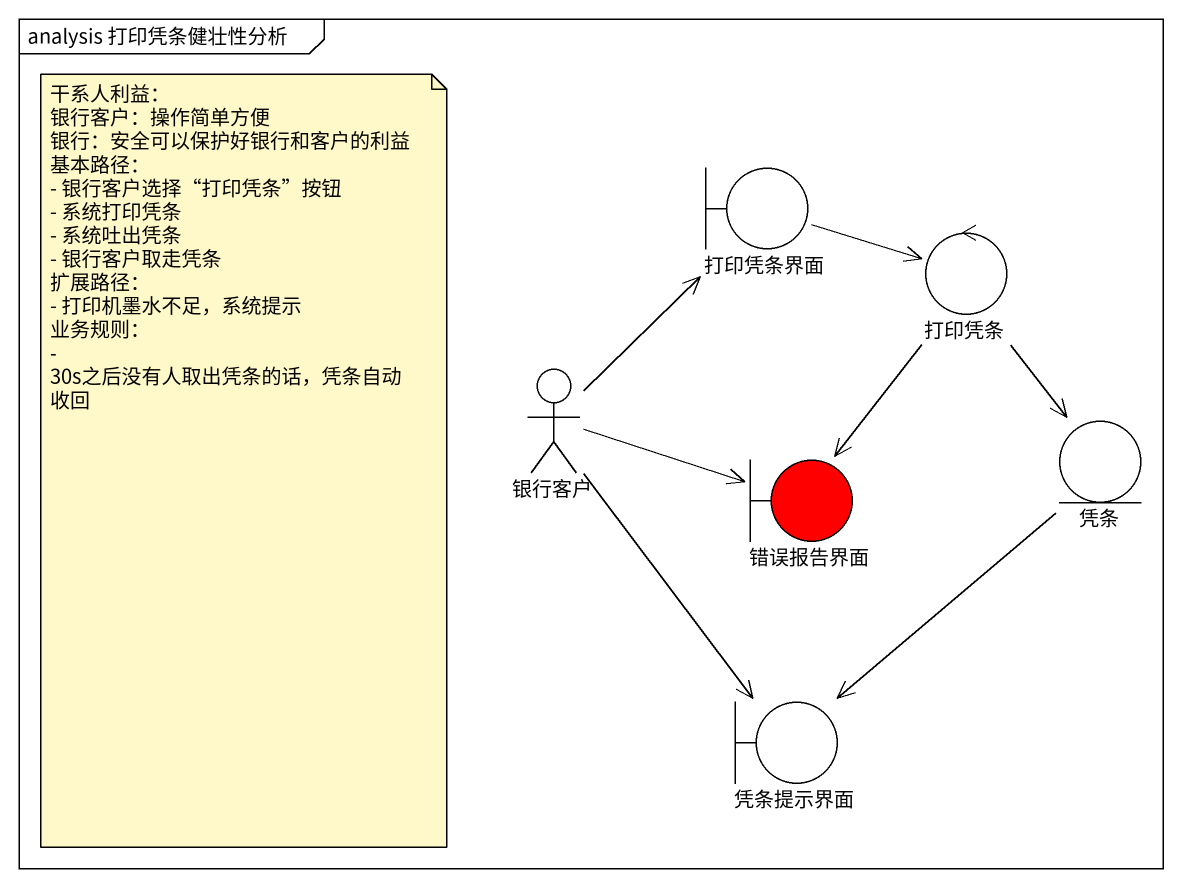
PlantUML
@startuml
mainframe analysis 打印凭条健壮性分析
boundary 打印凭条界面
control 打印凭条
actor 银行客户
entity 凭条
boundary 错误报告界面 #FF0000
boundary 凭条提示界面
打印凭条界面 -right-> 打印凭条
打印凭条 --> 凭条
打印凭条 --> 错误报告界面
银行客户 -up-> 打印凭条界面
银行客户 -right-> 错误报告界面
银行客户 --> 凭条提示界面
凭条 --> 凭条提示界面
note as N1
  干系人利益：
  银行客户：操作简单方便
  银行：安全可以保护好银行和客户的利益
  基本路径：
  - 银行客户选择“打印凭条”按钮
  - 系统打印凭条
  - 系统吐出凭条
  - 银行客户取走凭条
  扩展路径：
  - 打印机墨水不足，系统提示
  业务规则：
  - 30s之后没有人取出凭条的话，凭条自动收回
end note
@enduml
